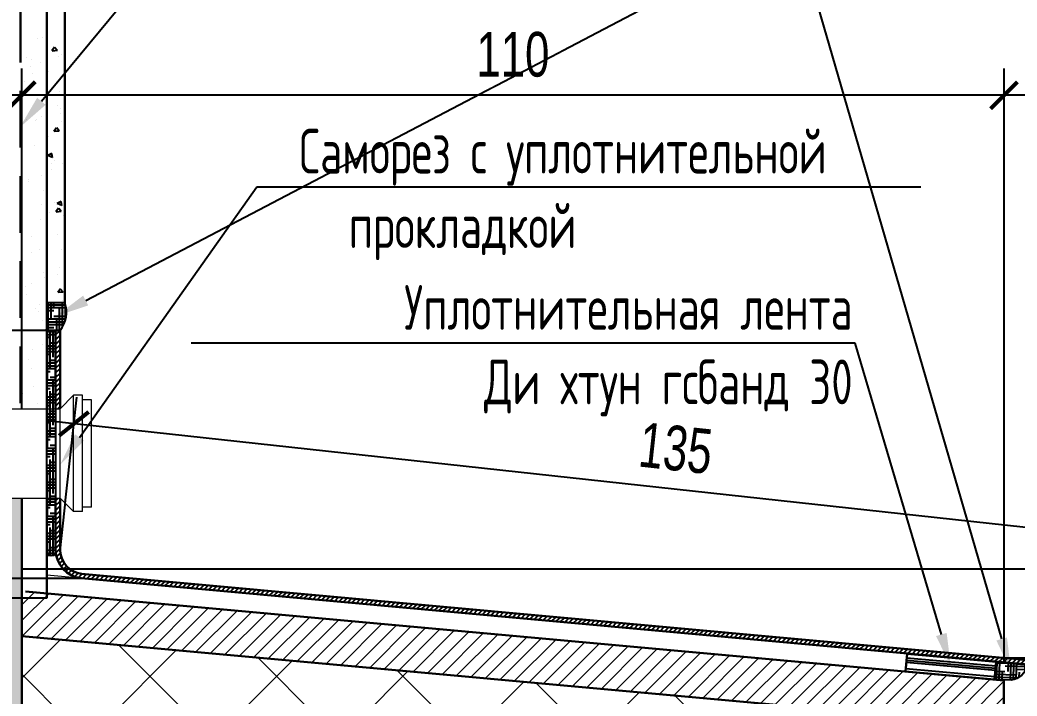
# Model space of a CAD drawing. Header units: millimetres. Extents: x -354900 to 8840672, y 0 to 292181.
# Drawn here: x -21.6 to 90, y 140782.7 to 140858.4 of the extents above; entities that cross this region are included whole.
import ezdxf
from ezdxf import colors
from ezdxf.entities.mleader import LeaderData, LeaderLine
from ezdxf.math import Vec2, Vec3

# ---------------------------------------------------------------- set-up
doc = ezdxf.new("R2010")
doc.units = ezdxf.units.MM
doc.header["$MEASUREMENT"] = 0
doc.set_wipeout_variables(frame=1)
doc.linetypes.add('DASHED2', pattern=[9.524999999999999, 6.349999999999999, -3.175])
doc.layers.get('0').update_dxf_attribs({"color": 250, "lineweight": 9})
for name, color, linetype, lineweight in [('SG_Аннотации', 7, 'Continuous', 5), ('SG_Армирующие_сетки', 7, 'Continuous', 30), ('SG_Клей', 7, 'Continuous', 30), ('SG_Размеры', 7, 'Continuous', 5), ('SG_Утеплитель', 7, 'Continuous', 30), ('SG_Штукатурка', 7, 'Continuous', 30), ('SG_Штукатурка декоративная', 7, 'Continuous', 30), ('АР_Размеры', 175, 'Continuous', 9), ('Крепеж', 251, 'Continuous', 15)]:
    doc.layers.add(name, color=color, linetype=linetype, lineweight=lineweight)
doc.layers.add('герметик', color=10, linetype='Continuous')
doc.layers.add('ПСУЛ', color=251, linetype='Continuous')
doc.layers.add('профили', color=7, linetype='Continuous', true_color=0xa31039)
doc.styles.add('SG_Arial_2.5_Размеры-выноски', font='arial.ttf', dxfattribs={"width": 0.7})
doc.styles.get("Standard").update_dxf_attribs({"font": 'isocpeur.ttf'})
doc.linetypes.add('ZIGZAG', pattern='A,0.00254,-5.08,[131,ltypeshp.shx,S=5.08,R=0,X=-5.08,Y=0],-10.16,[131,ltypeshp.shx,S=5.08,R=180,X=5.08,Y=0],-5.08', length=20.32254)
doc.dimstyles.new('SG_Arial_2.5', dxfattribs={"dimtxt": 5, "dimasz": 3, "dimexe": 3, "dimexo": 0, "dimgap": 2, "dimtad": 1, "dimdec": 0, "dimzin": 0, "dimdsep": 46, "dimtxsty": 'SG_Arial_2.5_Размеры-выноски', "dimblk": 'ARCHTICK', "dimcen": -3, "dimdle": 3, "dimadec": 0, "dimazin": 0, "dimtfac": 1, "dimtdec": 0, "dimtofl": 0, "dimtmove": 1, "dimatfit": 3, "dimldrblk": 'OBLIQUE', "dimfxl": 1, "dimtfill": 1, "dimtolj": 1, "dimtzin": 0, "dimarcsym": 0})

# ---------------------------------------------------------------- blocks, each defined once
blk = doc.blocks.new('_ArchTick')
at = {"color": 0, "linetype": 'ByBlock', "const_width": 0.15}
blk.add_lwpolyline([(-0.5, -0.5), (0.5, 0.5)], dxfattribs=at)
blk = doc.blocks.new('*D695')
at = {"layer": 'SG_Размеры', "color": 0, "lineweight": -2, "transparency": 16777216}
for p, q in [((137.8181852422425, 140793.9798529709), (137.8181852422425, 140900.4196990394)), ((-16.54778077533669, 140897.4196990394), (140.8181852422425, 140897.4196990394)), ((-16.54778077533669, 140796.9798529709), (140.8181852422425, 140796.9798529709))]:
    blk.add_line(p, q, dxfattribs=at)
at = {"layer": 'SG_Размеры', "color": 0, "lineweight": -2, "transparency": 16777216, "xscale": 3, "yscale": 3, "zscale": 3}
for p, rotation in [((137.8181852422425, 140897.4196990394), 90), ((137.8181852422425, 140796.9798529709), 270)]:
    blk.add_blockref('_ArchTick', p, dxfattribs=dict(at, rotation=rotation))
at = {"layer": 'SG_Размеры', "color": 0, "transparency": 16777216, "insert": (133.2653203036739, 140847.1997760051), "char_height": 5, "attachment_point": 5, "rotation": 90, "style": 'SG_Arial_2.5_Размеры-выноски', "bg_fill": 3, "box_fill_scale": 1.25, "bg_fill_color": 256, "bg_fill_true_color": 13158600, "bg_fill_transparency": 0}
blk.add_mtext('\\A1;100 мм', dxfattribs=at)
blk = doc.blocks.new('_Oblique')
at = {"color": 0, "linetype": 'ByBlock', "lineweight": -2}
blk.add_line((-0.5, -0.5), (0.5, 0.5), dxfattribs=at)
blk = doc.blocks.new('*D700')
at = {"layer": 'SG_Размеры', "color": 0, "lineweight": -2, "transparency": 16777216}
for p, q in [((137.8181852422425, 140594.0105073709), (137.8181852422424, 140799.9798529709)), ((73.55004538228431, 140796.9798529709), (140.8181852422424, 140796.9798529709)), ((43.55004538316008, 140597.0105073709), (140.8181852422425, 140597.0105073709))]:
    blk.add_line(p, q, dxfattribs=at)
at = {"layer": 'SG_Размеры', "color": 0, "lineweight": -2, "transparency": 16777216, "xscale": 3, "yscale": 3, "zscale": 3}
for p, rotation in [((137.8181852422424, 140796.9798529709), 90), ((137.8181852422425, 140597.0105073709), 270)]:
    blk.add_blockref('_ArchTick', p, dxfattribs=dict(at, rotation=rotation))
at = {"layer": 'SG_Размеры', "color": 0, "transparency": 16777216, "insert": (133.2653203036736, 140692.3486348429), "char_height": 5, "attachment_point": 5, "rotation": 90, "style": 'SG_Arial_2.5_Размеры-выноски', "bg_fill": 3, "box_fill_scale": 1.25, "bg_fill_color": 256, "bg_fill_true_color": 13158600, "bg_fill_transparency": 0}
blk.add_mtext('\\A1;200', dxfattribs=at)
blk = doc.blocks.new('*D698')
at = {"layer": 'SG_Размеры', "color": 0, "lineweight": -2, "transparency": 16777216}
for p, q in [((125.4701066127749, 140790.0105073709), (125.4701066127749, 140704.0105073709)), ((88.5500453831601, 140787.0105073709), (128.4701066127749, 140787.0105073709)), ((88.5500453831601, 140707.0105073709), (128.4701066127749, 140707.0105073709))]:
    blk.add_line(p, q, dxfattribs=at)
at = {"layer": 'SG_Размеры', "color": 0, "lineweight": -2, "transparency": 16777216, "xscale": 3, "yscale": 3, "zscale": 3}
for p, rotation in [((125.4701066127749, 140787.0105073709), 90), ((125.4701066127749, 140707.0105073709), 270)]:
    blk.add_blockref('_ArchTick', p, dxfattribs=dict(at, rotation=rotation))
at = {"layer": 'SG_Размеры', "color": 0, "transparency": 16777216, "insert": (120.9172416741664, 140742.3002484655), "char_height": 5, "attachment_point": 5, "rotation": 90, "style": 'SG_Arial_2.5_Размеры-выноски', "bg_fill": 3, "box_fill_scale": 1.25, "bg_fill_color": 256, "bg_fill_true_color": 13158600, "bg_fill_transparency": 0}
blk.add_mtext('\\A1;80', dxfattribs=at)
blk = doc.blocks.new('*D701')
at = {"layer": 'SG_Размеры', "color": 0, "lineweight": -2, "transparency": 16777216}
for p, q in [((125.4701066127749, 140784.0105073709), (125.4701066127749, 140799.9798529708)), ((-21.3556395929158, 140796.9798529708), (128.4701066127749, 140796.9798529708)), ((88.5500453831601, 140787.0105073709), (128.4701066127749, 140787.0105073709))]:
    blk.add_line(p, q, dxfattribs=at)
at = {"layer": 'SG_Размеры', "color": 0, "lineweight": -2, "transparency": 16777216, "xscale": 3, "yscale": 3, "zscale": 3}
for p, rotation in [((125.4701066127749, 140796.9798529708), 90), ((125.4701066127749, 140787.0105073709), 270)]:
    blk.add_blockref('_ArchTick', p, dxfattribs=dict(at, rotation=rotation))
at = {"layer": 'SG_Размеры', "color": 0, "transparency": 16777216, "insert": (120.9172416742063, 140791.9951801708), "char_height": 5, "attachment_point": 5, "rotation": 90, "style": 'SG_Arial_2.5_Размеры-выноски', "bg_fill": 3, "box_fill_scale": 1.25, "bg_fill_color": 256, "bg_fill_true_color": 13158600, "bg_fill_transparency": 0}
blk.add_mtext('\\A1;10', dxfattribs=at)
blk = doc.blocks.new('*D702')
at = {"layer": 'SG_Размеры', "color": 0, "lineweight": -2, "transparency": 16777216}
for p, q in [((-21.35563767175711, 140777.0455579881), (-21.3556376717571, 140852.9359879907)), ((88.55004730414412, 140775.014174537), (88.55004730414412, 140852.9359879907)), ((91.55004730414412, 140849.9359879907), (-24.3556376717571, 140849.9359879907))]:
    blk.add_line(p, q, dxfattribs=at)
at = {"layer": 'SG_Размеры', "color": 0, "lineweight": -2, "transparency": 16777216, "xscale": 3, "yscale": 3, "zscale": 3, "rotation": 180}
blk.add_blockref('_ArchTick', (-21.3556376717571, 140849.9359879907), dxfattribs=at)
at = {"layer": 'SG_Размеры', "color": 0, "lineweight": -2, "transparency": 16777216, "xscale": 3, "yscale": 3, "zscale": 3}
blk.add_blockref('_ArchTick', (88.55004730414412, 140849.9359879907), dxfattribs=at)
at = {"layer": 'SG_Размеры', "color": 0, "transparency": 16777216, "insert": (33.5972048161935, 140854.4888529293), "char_height": 5, "attachment_point": 5, "style": 'SG_Arial_2.5_Размеры-выноски', "bg_fill": 3, "box_fill_scale": 1.25, "bg_fill_color": 256, "bg_fill_true_color": 13158600, "bg_fill_transparency": 0}
blk.add_mtext('\\A1;110', dxfattribs=at)
blk = doc.blocks.new('*D705')
at = {"layer": 'SG_Размеры', "color": 0, "lineweight": -2, "transparency": 16777216}
for p, q in [((102.9394646039927, 140791.3540497927), (109.3040147925312, 140805.5943670559)), ((109.3040147925312, 140805.5943670559), (122.2313681349588, 140805.5943670559)), ((93.58757223154134, 140796.9798529708), (106.0667267535555, 140796.9798529708)), ((88.55004730414294, 140787.0105071966), (105.5456698734142, 140785.4687185322))]:
    blk.add_line(p, q, dxfattribs=at)
blk.add_arc((-21.34519447293496, 140796.9798529708), 124.4119212264919, 354.8164978607118, 1.653888434361029e-12, dxfattribs=at)
at = {"layer": 'SG_Размеры', "color": 0, "lineweight": -2, "transparency": 16777216, "xscale": 3, "yscale": 3, "zscale": 3}
for p, rotation in [((103.0667267535573, 140796.9798529708), 90.00000000000165), ((102.5579385106466, 140785.7397559908), 264.8164978607118)]:
    blk.add_blockref('_ArchTick', p, dxfattribs=dict(at, rotation=rotation))
at = {"layer": 'SG_Размеры', "color": 0, "transparency": 16777216, "insert": (116.7676914637577, 140810.1472319945), "char_height": 5, "attachment_point": 5, "style": 'SG_Arial_2.5_Размеры-выноски', "bg_fill": 3, "box_fill_scale": 1.25, "bg_fill_color": 256, "bg_fill_true_color": 13158600, "bg_fill_transparency": 0}
blk.add_mtext('\\A1;≥ 15°', dxfattribs=at)
blk = doc.blocks.new('*U762')
blk.add_wipeout([(-10.00000000000018, 1.9999999999990887), (-2.001065979584382e-12, 2.000000000003638), (0, -1.7763568394002505e-15), (-9.999999999999996, -1.7763568394002505e-15)])
at = {"layer": 'ПСУЛ'}
h = blk.add_hatch(dxfattribs=at)
h.set_pattern_fill('PLASTI', color=256, scale=0.3, angle=360)
h.set_pattern_definition([(0, (-1.818989403547014e-13, -2.000000000000909), (4.665904304751415e-16, 1.905), []), (0, (-1.81840616550892e-13, -1.761875000000909), (4.665904304751415e-16, 1.905), []), (0, (-1.817822927470826e-13, -1.523750000000909), (4.665904304751415e-16, 1.905), []), (0, (-1.816073213356544e-13, -0.809375000000909), (4.665904304751415e-16, 1.905), [])])
h.paths.add_polyline_path([(-10, -4.440892098500626e-16), (0, -4.440892098500626e-16), (-2.000888343900558e-12, 1.999999999998181), (-10.00000000000018, 1.999999999999091)])
at = {"layer": 'ПСУЛ', "lineweight": 30}
blk.add_lwpolyline([(-10, -4.440892098500626e-16), (0, -4.440892098500626e-16), (-2.000888343900558e-12, 1.999999999998181), (-10.00000000000018, 1.999999999999091)], close=True, dxfattribs=at)
blk = doc.blocks.new('*U779')
blk.add_wipeout([(-0.10467191248458318, 1.997259069513646), (1.7332169713026797, 1.9972590695136487), (3.4997020595019412, 0.2057085644983183), (-3.1907809727727e-13, 8.43769498715119e-15)])
at = {"layer": 'герметик'}
h = blk.add_hatch(dxfattribs=at)
h.set_pattern_fill('HOUND', color=256, scale=0.2)
h.set_pattern_definition([(0, (-12.29593513545478, -11.86636074442776), (1.27, 0.3175), [5.08, -2.54]), (90, (-12.29593513545478, -11.86636074442776), (-0.3175000000000001, -1.27), [5.08, -2.54])])
h.paths.add_polyline_path([(-3.197442310920451e-13, 7.105427357601002e-15), (3.499702059501942, 0.2057085644983161, 0.3249924560648055), (1.733216971302683, 1.997259069513648), (-0.1046719124845836, 1.997259069513648)])
blk.add_lwpolyline([(-3.200772979994326e-13, 7.105427357601002e-15), (3.499702059501943, 0.2057085644983165, 0.3249924560648058), (1.733216971302681, 1.997259069513648), (-0.1046719124845841, 1.997259069513646)], format="xyb", close=True, dxfattribs=at)
blk = doc.blocks.new('*U752')
blk.add_wipeout([(-3.5, 6), (-2.499999999999986, 6), (-2.499999999999986, 6.5), (-1.5, 6.5), (1.4210854715202004e-14, 5), (110.50000000000003, 5), (110.50000000000003, 4.7000000000000455), (112.00000000000003, 4.7000000000000455), (112.00000000000003, 5), (112.87500000000094, 5), (112.87500000000094, 4), (120.60705080756911, 4), (114.0807713659406, 7.7679491924311606), (114.0807713659406, 9.5), (121.87500000000094, 5), (146.8750000000009, 4.999999999999943), (146.8750000000009, 4), (151.3750000000009, 4), (148.21272233983203, 5.5), (148.21272233983203, 6.5), (151.37500000000142, 4.999999999999943), (176.87500000000006, 4.999999999999886), (176.87500000000006, 3.999999999999716), (181.37500000000045, 3.999999999999716), (178.21272233983206, 5.499999999999659), (178.21272233983206, 6.499999999999943), (181.37500000000006, 4.999999999999886), (195.00000000000006, 4.999999999999886), (196.50000000000034, 3.4999999999995453), (206.5, -1.1368683772161603e-13), (196.50000000000034, -3.4999999999997726), (195, -5.000000000000114), (188.8749999999991, -5.000000000000114), (188.1249999999991, -5.000000000000114), (184.3749999999991, -5.000000000000114), (181.3750000000005, -4.999999999999886), (178.212722339832, -6.500000000000114), (178.212722339832, -5.499999999999886), (181.22648514851463, -4.000000000000114), (177.0235148514852, -4.000000000000114), (176.87500000000009, -5.000000000000114), (151.3750000000019, -4.999999999999773), (148.212722339832, -6.500000000000057), (148.212722339832, -5.500000000000057), (151.23625900481878, -4.065810632442208), (151.23625900481878, -3.9999999999997726), (147.0235148514852, -3.9999999999997726), (146.87500000000003, -5), (121.87500000000094, -5), (114.0807713659406, -9.5), (114.0807713659406, -7.7679491924311606), (120.60705080756911, -4), (112.87500000000094, -4), (112.87500000000094, -5), (112.00000000000003, -5), (112.00000000000003, -4.699999999999818), (110.50000000000003, -4.699999999999818), (110.50000000000003, -5), (1.4210854715202004e-14, -5), (-1.5, -6.500000000000057), (-2.499999999999986, -6.500000000000057), (-2.499999999999986, -6), (-3.5, -6)])
at = {"layer": 'Крепеж'}
for p, q in [((-3.5, 6), (-2.5, 6)), ((-3.5, -6), (-3.5, 6)), ((-2.5, 6.5), (-1.5, 6.5)), ((-2.5, -6.5), (-2.5, 6.5)), ((-2.5, -6), (-2.5, 6)), ((-1.5, 6.5), (0, 5)), ((-1.5, -6.5), (-1.5, 6.5)), ((110.5, 5), (0, 5)), ((0, -5), (0, 5)), ((-1.5, -6.5), (0, -5)), ((110.5, -5), (0, -5)), ((-3.5, -6), (-2.5, -6)), ((-2.5, -6.5), (-1.5, -6.5))]:
    blk.add_line(p, q, dxfattribs=at)
blk = doc.blocks.new('*U780')
blk.add_wipeout([(-3.1907809727727e-13, 2.0023817297803386), (2.000000000000001, 2.002381729780455), (1.4778690499952072, -1.103167850071591), (-3.1907809727727e-13, -1.1031678500712514)])
at = {"layer": 'герметик'}
h = blk.add_hatch(dxfattribs=at)
h.set_pattern_fill('HOUND', color=256, scale=0.2)
h.set_pattern_definition([(0, (-13.94631320377994, -14.26815968853543), (1.27, 0.3175), [5.08, -2.54]), (90, (-13.94631320377994, -14.26815968853543), (-0.3175000000000001, -1.27), [5.08, -2.54])])
h.paths.add_polyline_path([(-3.197442310920451e-13, -1.103167850071252), (1.477869049995208, -1.103167850071593, 0.259649744757213), (2.000000000000002, 2.002381729780453), (-3.179678742526448e-13, 2.002381729780339)])
blk.add_lwpolyline([(-3.197442310920451e-13, -1.103167850071252), (1.477869049995207, -1.103167850071593, 0.259649744757213), (2.000000000000001, 2.002381729780453), (-3.197442310920451e-13, 2.002381729780339)], format="xyb", close=True, dxfattribs=at)
blk = doc.blocks.new('*D764')
at = {"layer": 'SG_Размеры', "color": 0, "lineweight": -2, "transparency": 16777216}
for p, q in [((-38.08750982452988, 140790.7128568358), (-38.0875098245299, 140896.7128568358)), ((-18.54796082433678, 140893.7128568358), (-41.0875098245299, 140893.7128568358)), ((-18.54796082433678, 140793.7128568358), (-41.08750982452988, 140793.7128568358))]:
    blk.add_line(p, q, dxfattribs=at)
at = {"layer": 'SG_Размеры', "color": 0, "lineweight": -2, "transparency": 16777216, "xscale": 3, "yscale": 3, "zscale": 3}
for p, rotation in [((-38.0875098245299, 140893.7128568358), 90), ((-38.08750982452988, 140793.7128568358), 270)]:
    blk.add_blockref('_ArchTick', p, dxfattribs=dict(at, rotation=rotation))
at = {"layer": 'SG_Размеры', "color": 0, "transparency": 16777216, "insert": (-42.64037476309844, 140843.7128568358), "char_height": 5, "attachment_point": 5, "rotation": 90, "style": 'SG_Arial_2.5_Размеры-выноски', "bg_fill": 3, "box_fill_scale": 1.25, "bg_fill_color": 256, "bg_fill_true_color": 13158600, "bg_fill_transparency": 0}
blk.add_mtext('\\A1;{\\fGOST Common|b0|i0|c204|p34;≥}100 мм', dxfattribs=at)
blk = doc.blocks.new('*D767')
at = {"layer": 'SG_Размеры', "color": 0, "lineweight": -2, "transparency": 16777216}
for p, q in [((-17.07323608842307, 140798.9994966991), (-15.20460167153578, 140816.1768289054)), ((121.1698602113884, 140798.323647282), (-18.51144706898231, 140813.5188647376)), ((116.6432616266884, 140784.4531604732), (118.5118960435757, 140801.6304926795))]:
    blk.add_line(p, q, dxfattribs=at)
at = {"layer": 'SG_Размеры', "color": 0, "lineweight": -2, "transparency": 16777216, "xscale": 3, "yscale": 3, "zscale": 3}
for p, rotation in [((-15.52904228635271, 140813.1944241227), 173.7914981658485), ((118.1874554287588, 140798.6480878968), 353.7914981658485)]:
    blk.add_blockref('_ArchTick', p, dxfattribs=dict(at, rotation=rotation))
at = {"layer": 'SG_Размеры', "color": 0, "transparency": 16777216, "insert": (51.82176909624286, 140810.4491133844), "char_height": 5, "attachment_point": 5, "rotation": 353.79149816584845, "style": 'SG_Arial_2.5_Размеры-выноски', "bg_fill": 3, "box_fill_scale": 1.25, "bg_fill_color": 256, "bg_fill_true_color": 13158600, "bg_fill_transparency": 0}
blk.add_mtext('\\A1;135', dxfattribs=at)
blk = doc.blocks.new('*D770')
at = {"layer": 'SG_Размеры', "color": 0, "lineweight": -2, "transparency": 16777216}
for p, q in [((-46.38248792107342, 140792.9093890671), (-46.38248792107343, 140826.6229193201)), ((-17.07323608842529, 140823.6229193201), (-49.38248792107343, 140823.6229193201)), ((-14.72217558206093, 140795.9093890671), (-49.38248792107343, 140795.9093890671))]:
    blk.add_line(p, q, dxfattribs=at)
at = {"layer": 'SG_Размеры', "color": 0, "lineweight": -2, "transparency": 16777216, "xscale": 3, "yscale": 3, "zscale": 3}
for p, rotation in [((-46.38248792107343, 140823.6229193201), 90), ((-46.38248792107342, 140795.9093890671), 270)]:
    blk.add_blockref('_ArchTick', p, dxfattribs=dict(at, rotation=rotation))
at = {"layer": 'SG_Размеры', "color": 0, "transparency": 16777216, "insert": (-50.93535285964199, 140809.7661541936), "char_height": 5, "attachment_point": 5, "rotation": 90, "style": 'SG_Arial_2.5_Размеры-выноски', "bg_fill": 3, "box_fill_scale": 1.25, "bg_fill_color": 256, "bg_fill_true_color": 13158600, "bg_fill_transparency": 0}
blk.add_mtext('\\A1;28', dxfattribs=at)

msp = doc.modelspace()

# ---------------------------------------------------------------- hatches: boundary and pattern name
at = {"layer": 'SG_Клей', "lineweight": -3}
h = msp.add_hatch(dxfattribs=at)
h.set_pattern_fill('DOTS', color=256, scale=10)
h.set_pattern_definition([(0, (0, 0), (0.3125, 0.625), [0, -0.625])])
h.paths.add_polyline_path([(-21.3380602961679, 140804.8824751727), (-21.44996716088281, 140596.9865629208), (-24.3054009243333, 140597.034451821), (-24.45519240669819, 140804.8824751727)])

# ---------------------------------------------------------------- linework, layer by layer
at = {"layer": 'SG_Армирующие_сетки', "linetype": 'DASHED2'}
msp.add_lwpolyline([(-21.54826090083588, 140945.6816828195), (-21.49467823299528, 140811.4984050487)], dxfattribs=at)
at = {"layer": 'SG_Клей'}
for p, q in [((-24.45519240669819, 140811.9410786335), (-21.33757342561385, 140811.5271399128)), ((-21.33757342561385, 140811.5271399128), (-21.44996716088281, 140596.9865629208))]:
    msp.add_line(p, q, dxfattribs=at)
at = {"layer": 'SG_Штукатурка'}
msp.add_line((-18.54796082433677, 140793.7128568357), (-18.54796082433677, 140945.6816828195), dxfattribs=at)
at = {"layer": 'SG_Штукатурка', "linetype": 'Continuous', "lineweight": -3}
for p, q in [((-19.55505102574401, 140856.2372640437), (-19.55505102574401, 140856.2372640437)), ((-20.80967224981405, 140854.1527709629), (-20.80967224981405, 140854.1527709629)), ((-20.30269485305718, 140853.8888552347), (-20.30269485305718, 140853.8888552347)), ((-19.31757938645253, 140853.6553146485), (-19.31757938645253, 140853.6553146485)), ((-18.66811204307737, 140854.5705103834), (-18.66811204307737, 140854.5705103834)), ((-21.30477508657938, 140852.7664863529), (-21.30477508657938, 140852.7664863529)), ((-20.42648431507181, 140853.1959911877), (-20.42648431507181, 140853.1959911877)), ((-21.03411734568367, 140851.4870722408), (-21.03411734568367, 140851.4870722408)), ((-20.21456757422965, 140852.4227452446), (-20.21456757422965, 140852.4227452446)), ((-21.29126049469781, 140847.5010510267), (-21.29126049469781, 140847.5010510267)), ((-20.78428309794094, 140847.2371352986), (-20.78428309794094, 140847.2371352986)), ((-19.82390281136967, 140847.0933005129), (-19.82390281136967, 140847.0933005129)), ((-19.7548681605628, 140847.2692890976), (-19.7548681605628, 140847.2692890976)), ((-21.55590669987978, 140846.3758810122), (-21.55590669987978, 140846.3758810122)), ((-19.89828940265606, 140844.2780959841), (-19.89828940265606, 140844.2780959841)), ((-21.26587134281807, 140840.5854153624), (-21.26587134281807, 140840.5854153624)), ((-20.59110606955151, 140840.2945494975), (-20.59110606955151, 140840.2945494975)), ((-20.55780595116036, 140840.463577185), (-20.55780595116036, 140840.463577185)), ((-19.16851631105898, 140841.0124823838), (-19.16851631105898, 140841.0124823838)), ((-18.87293803012561, 140839.3397331256), (-18.87293803012561, 140839.3397331256)), ((-19.31185688446516, 140836.0767663543), (-19.31185688446516, 140836.0767663543)), ((-18.56593480733619, 140834.909791709), (-18.56593480733619, 140834.909791709)), ((-21.40684362446558, 140833.7330487475), (-21.40684362446558, 140833.7330487475)), ((-20.2979386958463, 140834.1923722083), (-20.2979386958463, 140834.1923722083)), ((-19.354526275037, 140832.6880131894), (-19.354526275037, 140832.6880131894)), ((-20.24152777959661, 140832.3189279245), (-20.24152777959661, 140832.3189279245)), ((-20.90104432808191, 140828.5044091254), (-20.90104432808191, 140828.5044091254)), ((-20.2942304150709, 140828.9115791043), (-20.2942304150709, 140828.9115791043)), ((-20.80426212075626, 140827.6303580726), (-20.80426212075626, 140827.6303580726)), ((-19.83611451992704, 140826.0362932532), (-19.83611451992704, 140826.0362932532)), ((-19.01498122995487, 140824.6937959611), (-19.01498122995487, 140824.6937959611)), ((-18.72602134445779, 140823.7961634448), (-18.72602134445779, 140823.7961634448)), ((-21.38098653256117, 140821.6103578185), (-21.38098653256117, 140821.6103578185)), ((-20.14887562043217, 140821.5495399436), (-20.14887562043217, 140821.5495399436)), ((-19.03997069181289, 140822.0088634044), (-19.03997069181289, 140822.0088634044)), ((-20.58476615652732, 140820.3597598649), (-20.58476615652732, 140820.3597598649)), ((-20.31770276482371, 140819.384573317), (-20.31770276482371, 140819.384573317)), ((-20.10173734746877, 140817.3925746753), (-20.10173734746877, 140817.3925746753)), ((-21.24428270499908, 140816.5452410658), (-21.24428270499908, 140816.5452410658)), ((-21.27829800523969, 140814.7294297681), (-21.27829800523969, 140814.7294297681)), ((-19.54629411672958, 140815.4468492688), (-19.54629411672958, 140815.4468492688)), ((-20.79929100969456, 140812.7328533808), (-20.79929100969456, 140812.7328533808)), ((-18.82248816235181, 140813.1747915322), (-18.82248816235181, 140813.1747915322))]:
    msp.add_line(p, q, dxfattribs=at)
at = {"layer": 'SG_Штукатурка декоративная', "linetype": 'ZIGZAG', "ltscale": 0.05}
msp.add_line((-16.54796082434121, 140826.7284688999), (-16.54796082434228, 140945.6520357781), dxfattribs=at)
at = {"layer": 'SG_Штукатурка декоративная', "linetype": 'Continuous', "lineweight": -3}
for p, q in [((-18.53142048180666, 140849.9491065406), (-18.53142048180666, 140849.9491065406)), ((-18.53491785312015, 140829.3858022451), (-18.53491785312015, 140829.3858022451))]:
    msp.add_line(p, q, dxfattribs=at)

# ---------------------------------------------------------------- leaders
at = {"layer": 'SG_Аннотации'}
ml = msp.add_multileader_mtext('Standard', dxfattribs=at)
ml.set_content('{\\W0.7;  \\W0.7;Армированный слой с сеткой из стекловолокна}', color=256)
ml.set_leader_properties()
ml.build(insert=Vec2(0, 0))
ml.multileader.update_dxf_attribs({"has_dogleg": 0, "text_left_attachment_type": 6, "text_right_attachment_type": 6, "dogleg_length": 0, "arrow_head_size": 3.75})
ctx = ml.context
ctx.base_point, ctx.char_height, ctx.arrow_head_size, ctx.landing_gap_size, ctx.plane_origin = Vec3(8.21709800013923, 140882.3440224721), 5, 3.75, 0.277764759962266, Vec3(-14.69905544584693, 140691.1280827434)
ctx.left_attachment, ctx.right_attachment = 6, 6
notes = []
notes.append((ctx, [(0, (1, 1, 0), (8.21709800013923, 140882.3440224721), (1, 0), 0, [(0, [(-21.55590669987978, 140846.3758810122)], 0, [])])]))
ctx.mtext.insert, ctx.mtext.flow_direction = Vec3(8.494862760101498, 140888.8440224721), 5
for ctx, leaders in notes:
    for number, flags, end, landing, length, lines in leaders:
        leader = LeaderData()
        leader.index, (leader.has_last_leader_line, leader.has_dogleg_vector, leader.attachment_direction) = number, flags
        leader.last_leader_point, leader.dogleg_vector, leader.dogleg_length = Vec3(end), Vec3(landing), length
        for number, points, colour, breaks in lines:
            line = LeaderLine()
            line.index, line.vertices, line.color, line.breaks = number, Vec3.list(points), colors.encode_raw_color(colour), breaks
            leader.lines.append(line)
        ctx.leaders.append(leader)

# ---------------------------------------------------------------- next in the draw order: dimensions: what is measured, and where the dimension line sits
at = {"layer": 'SG_Размеры'}
dim = msp.add_linear_dim(base=(137.8181852422425, 140897.4196990394), p1=(-16.54778077533668, 140796.9798529708), p2=(-16.54778077533668, 140897.4196990394), angle=90, text='100 мм', dimstyle='SG_Arial_2.5', dxfattribs=at)
dim.commit()
dim.dimension.update_dxf_attribs({"geometry": '*D695', "text_midpoint": (133.2653203036739, 140847.1997760051)})

# ---------------------------------------------------------------- next in the draw order: dimensions: what is measured, and where the dimension line sits
dim = msp.add_linear_dim(base=(137.8181852422424, 140796.9798529709), p1=(43.55004538316007, 140597.0105073709), p2=(73.55004538228428, 140796.9798529708), angle=90, dimstyle='SG_Arial_2.5', dxfattribs=at)
dim.commit()
dim.dimension.update_dxf_attribs({"geometry": '*D700', "text_midpoint": (137.818185242282, 140692.3486348429), "dimtype": 160})

# ---------------------------------------------------------------- next in the draw order: linework, layer by layer
at = {"layer": 'SG_Клей'}
msp.add_line((-21.34914471455016, 140789.4395119947), (83.54023558768492, 140779.9251863052), dxfattribs=at)
at = {"layer": 'SG_Штукатурка декоративная', "ltscale": 0.05}
msp.add_line((-20.94249181668737, 140794.4231530466), (88.53962119496845, 140784.4922288923), dxfattribs=at)
msp.add_lwpolyline([(88.53961183203, 140784.5618224799), (88.55004538316007, 140707.0105073709), (43.55004538316007, 140707.0105073709), (43.55004538316007, 140597.0105073709), (-21.44997943823682, 140596.9631275343)], dxfattribs=at)

# ---------------------------------------------------------------- next in the draw order: dimensions: what is measured, and where the dimension line sits
at = {"layer": 'SG_Размеры'}
dim = msp.add_linear_dim(base=(125.4701066127749, 140707.0105073709), p1=(88.55004538316007, 140787.0105073709), p2=(88.55004538316007, 140707.0105073709), angle=90, dimstyle='SG_Arial_2.5', dxfattribs=at)
dim.commit()
dim.dimension.update_dxf_attribs({"geometry": '*D698', "text_midpoint": (125.4701066127748, 140742.3002484655), "dimtype": 160})

# ---------------------------------------------------------------- next in the draw order: dimensions: what is measured, and where the dimension line sits
dim = msp.add_linear_dim(base=(125.4701066127749, 140796.9798529708), p1=(88.55004538316007, 140787.0105073709), p2=(-21.35563959291579, 140796.9798529707), angle=90, dimstyle='SG_Arial_2.5', dxfattribs=at)
dim.commit()
dim.dimension.update_dxf_attribs({"geometry": '*D701', "text_midpoint": (120.9172416742063, 140791.9951801708)})

# ---------------------------------------------------------------- next in the draw order: dimensions: what is measured, and where the dimension line sits
dim = msp.add_linear_dim(base=(-21.3556376717571, 140849.9359879907), p1=(88.55004730414412, 140775.014174537), p2=(-21.35563767175711, 140777.0455579881), dimstyle='SG_Arial_2.5', dxfattribs=at)
dim.commit()
dim.dimension.update_dxf_attribs({"geometry": '*D702', "text_midpoint": (33.5972048161935, 140854.4888529293)})

# ---------------------------------------------------------------- next in the draw order: hatches: boundary and pattern name
at = {"layer": 'SG_Утеплитель', "lineweight": 15, "ltscale": 100}
h = msp.add_hatch(dxfattribs=at)
h.set_pattern_fill('ANSI37', color=256, scale=80)
h.set_pattern_definition([(45, (-7, 0), (-7.071067811865476, 7.071067811865476), []), (135, (-7, 0), (-7.071067811865476, -7.071067811865475), [])])
edge = h.paths.add_edge_path()
edge.add_line((-21.45362403869164, 140601.963126206), (-21.34914471455018, 140789.4395119947))
edge.add_line((-21.34914471455018, 140789.4395119947), (83.49486552023906, 140779.9293017418))
edge.add_line((83.49486552023906, 140779.9293017418), (83.54937265098482, 140712.0105073709))
edge.add_line((83.54937265098482, 140712.0105073709), (38.55004538316007, 140712.0105073709))
edge.add_line((38.55004538316007, 140712.0105073709), (38.55004538316007, 140602.0068640978))
edge.add_line((38.55004538316007, 140602.0068640978), (-21.34329048664622, 140601.9632066303))

# ---------------------------------------------------------------- next in the draw order: linework, layer by layer
at = {"layer": 'SG_Штукатурка', "linetype": 'Continuous', "lineweight": -3}
for p, q in [((-19.06112978677341, 140856.4224910137), (-19.06112978677341, 140856.4224910137)), ((-18.61482877173288, 140854.1644814044), (-18.61482877173288, 140854.1644814044)), ((-18.84161406653007, 140849.6591905546), (-18.84161406653007, 140849.6591905546)), ((-19.12115219662218, 140847.6024672688), (-19.12115219662218, 140847.6024672688)), ((-18.61811851063944, 140845.2299682705), (-18.61811851063944, 140845.2299682705)), ((-19.18485244345293, 140837.700022495), (-19.18485244345293, 140837.700022495)), ((-18.88331927025173, 140830.1594237793), (-18.88331927025173, 140830.1594237793)), ((-18.86857427188965, 140829.5553732344), (-18.86857427188965, 140829.5553732344)), ((-19.52809082037448, 140825.7408544353), (-19.52809082037448, 140825.7408544353)), ((-19.40799897365886, 140826.5457765914), (-19.40799897365886, 140826.5457765914))]:
    msp.add_line(p, q, dxfattribs=at)
at = {"layer": 'SG_Штукатурка декоративная', "linetype": 'Continuous', "lineweight": -3}
for p, q in [((-17.70551548925997, 140855.3067203019), (-17.98098581633376, 140854.9066352601)), ((-17.37874485418989, 140854.9342079583), (-17.94812707119386, 140854.8843934691)), ((-17.37898874160491, 140854.9340029778), (-17.67290063249699, 140855.2842735297)), ((-17.27974076979217, 140854.2733926828), (-17.27974076979217, 140854.2733926828)), ((-16.90610527664789, 140854.486473188), (-16.90610527664789, 140854.486473188)), ((-18.37222248347831, 140852.6024323219), (-18.37222248347831, 140852.6024323219)), ((-17.10755084709879, 140850.3295950636), (-17.10755084709879, 140850.3295950636)), ((-17.34328273904798, 140848.8436023357), (-17.34328273904798, 140848.8436023357)), ((-17.0287703425996, 140848.4793033793), (-17.0287703425996, 140848.4793033793)), ((-16.9995166291927, 140847.8552046655), (-16.9995166291927, 140847.8552046655)), ((-16.93092403223552, 140846.9835724103), (-16.93092403223552, 140846.9835724103)), ((-17.48422193997133, 140846.3024457089), (-17.75969226704512, 140845.902360667)), ((-17.15742319381722, 140845.9299142849), (-17.7268054108212, 140845.8800997957)), ((-17.15766725667445, 140845.9297091569), (-17.45157914756652, 140846.2799797088)), ((-18.32095967033882, 140845.2930048163), (-18.32095967033882, 140845.2930048163)), ((-17.99984089986823, 140843.4338503378), (-18.43473775271953, 140843.2174787381)), ((-17.91240672821335, 140842.9840777029), (-18.4345501796921, 140843.2165509454)), ((-17.91221852603272, 140842.9841485219), (-17.99946512473068, 140843.4329933616)), ((-17.6807067588982, 140842.6457422675), (-17.6807067588982, 140842.6457422675)), ((-18.01264933018358, 140841.6300551943), (-18.01264933018358, 140841.6300551943)), ((-17.97882040234468, 140842.2811842702), (-17.97882040234468, 140842.2811842702)), ((-16.75519309023588, 140842.2592756113), (-16.75519309023588, 140842.2592756113)), ((-17.71945388289667, 140837.9787036374), (-17.71945388289667, 140837.9787036374)), ((-16.95288190781362, 140838.0477127011), (-17.38777876066493, 140837.8313411014)), ((-16.8652593416573, 140837.5980104454), (-16.95250594035525, 140838.0468552851)), ((-16.58300316754249, 140838.3154779921), (-16.58300316754249, 140838.3154779921)), ((-17.26292839073234, 140837.2981711157), (-17.53839871780612, 140836.8980860739)), ((-16.93610153344649, 140836.9256206115), (-17.50548375045046, 140836.8758061223)), ((-16.86544754384462, 140837.5979396264), (-17.38759099532336, 140837.8304128688)), ((-16.93634577177113, 140836.925415336), (-17.23025766266321, 140837.2756858879)), ((-18.25330973725487, 140836.8017367104), (-18.25330973725487, 140836.8017367104)), ((-16.69226123708983, 140836.477890903), (-16.69226123708983, 140836.477890903)), ((-17.41114354275298, 140834.3157540154), (-17.41114354275298, 140834.3157540154)), ((-16.90985759638387, 140832.6786077677), (-16.90985759638387, 140832.6786077677)), ((-17.11794809546607, 140830.6644024586), (-17.11794809546607, 140830.6644024586)), ((-17.32779890038043, 140829.9154728376), (-17.32779890038043, 140829.9154728376)), ((-17.04163484145391, 140828.2938965227), (-17.31710516852769, 140827.8938114808)), ((-16.71502428684586, 140827.9211215151), (-17.00893617773794, 140828.271392067)), ((-16.71477987307303, 140827.9213269381), (-17.28416209007701, 140827.8715124489))]:
    msp.add_line(p, q, dxfattribs=at)

# ---------------------------------------------------------------- next in the draw order: dimensions: what is measured, and where the dimension line sits
at = {"layer": 'SG_Размеры'}
dim = msp.add_angular_dim_2l(base=(102.8405129364492, 140789.4807717939), line1=((-21.35563959343662, 140796.9798529708), (93.58757223153953, 140796.9798529708)), line2=((88.55004730414412, 140787.0105071966), (-21.34519447306493, 140796.9798529708)), text='≥ 15°', dimstyle='SG_Arial_2.5', dxfattribs=at)
dim.commit()
dim.dimension.update_dxf_attribs({"geometry": '*D705', "text_midpoint": (116.7676914637432, 140810.1472319945), "dimtype": 162})

# ---------------------------------------------------------------- next in the draw order: hatches: boundary and pattern name
at = {"layer": 'профили'}
h = msp.add_hatch(dxfattribs=at)
h.set_pattern_fill('ANSI31', color=256, scale=3, angle=180)
h.set_pattern_definition([(225, (3.025836406810441, -2.39730377952219), (0.2651650429449553, -0.2651650429449554), [])])
edge = h.paths.add_edge_path()
edge.add_line((-17.07286836724811, 140823.62291932), (-17.07323608842458, 140798.7830492686))
edge.add_arc((-14.31001193093207, 140799.182575055), 2.791957843261488, 188.2271997328631, 262.4640187276519)
edge.add_line((-14.67617381140185, 140796.414732199), (116.6432616266866, 140784.4531604732))
edge.add_arc((116.3725684110584, 140781.4653979018), 3.000000000007446, -2.1769006208567134, 84.82309937872509, ccw=False)
edge.add_line((119.3704033459817, 140781.3514430731), (119.3704033459817, 140765.9909953624))
edge.add_arc((116.3725684110744, 140766.1049501912), 2.99999999999141, 222.8230993784522, 357.8230993791317, ccw=False)
edge.add_line((114.1722007675335, 140764.065739012), (110.7318560759295, 140767.7779701038))
edge.add_line((110.7318560759295, 140767.7779701038), (111.0985840165177, 140768.1178386337))
edge.add_line((111.0985840165177, 140768.1178386337), (114.5389287081234, 140764.4056075419))
edge.add_arc((116.3725684110684, 140766.1049501912), 2.499999999998467, 222.8230993787875, 357.8230993782466)
edge.add_line((118.870764190162, 140766.0099878339), (118.870764190162, 140781.3704355445))
edge.add_arc((116.3725684110542, 140781.4653979018), 2.500000000011591, 357.8230993789255, 444.8230993785928)
edge.add_line((116.5981460907506, 140783.9552000447), (-14.72128934733786, 140795.9167717704))
edge.add_arc((-14.32805117535809, 140799.1455691003), 3.252655600760585, 185.4110990954236, 263.05609304332506, ccw=False)
edge.add_line((-17.56621201790338, 140798.8388398793), (-17.57360380960245, 140823.62291932))
edge.add_line((-17.57360380960245, 140823.62291932), (-17.07286836724811, 140823.62291932))

# ---------------------------------------------------------------- next in the draw order: linework, layer by layer
at = {"layer": 'АР_Размеры', "ltscale": 100}
msp.add_line((33.38459013516659, 140791.5301934992), (-18.54796082433677, 140796.2576532151), dxfattribs=at)
at = {"layer": 'профили', "lineweight": 30}
msp.add_lwpolyline([(-17.07323608842528, 140823.62291932), (-17.0732360884245, 140798.9994966991, 0.3635587928668551), (-14.67617381140185, 140796.414732199), (116.6432616266866, 140784.4531604732, -0.3989595459736862), (119.3704033459817, 140781.3514430731), (119.3704033459817, 140765.9909953624, -0.6681786379193916), (114.1722007675335, 140764.065739012), (110.7318560759295, 140767.7779701038), (111.0985840165177, 140768.1178386337), (114.5389287081234, 140764.4056075419, 0.6681786379191287), (118.870764190162, 140766.0099878339), (118.870764190162, 140781.3704355445, 0.3989595459736949), (116.5981460907506, 140783.9552000447), (-14.72128934733787, 140795.9167717704, -0.372685031638972), (-17.5732360884245, 140799.0552873098), (-17.57323608842528, 140823.62291932)], format="xyb", close=True, dxfattribs=at)

# ---------------------------------------------------------------- next in the draw order: block references
at = {"layer": 'герметик'}
msp.add_blockref('*U780', (-18.54796082433631, 140824.7260871701), dxfattribs=at)
at = {"layer": 'Крепеж', "xscale": -1}
msp.add_blockref('*U752', (-17.07009177434111, 140809.8824751727), dxfattribs=at)
at = {"layer": 'ПСУЛ', "rotation": 354.8931187772346}
msp.add_blockref('*U762', (87.49637639037054, 140784.6002016486), dxfattribs=at)

# ---------------------------------------------------------------- next in the draw order: hatches: boundary and pattern name
at = {"layer": 'герметик'}
h = msp.add_hatch(dxfattribs=at)
h.set_pattern_fill('HOUND', color=256, scale=0.2)
h.set_pattern_definition([(0, (-8790.067358339656, 136364.2173519894), (1.27, 0.3175), [5.08, -2.54]), (90, (-8790.067358339656, 136364.2173519894), (-0.3175000000000001, -1.27), [5.08, -2.54])])
edge = h.paths.add_edge_path()
edge.add_arc((-18.05902629933871, 140799.1645159993), 0.7296464436780798, 227.9253813877257, 312.0746186122743, ccw=False)
edge.add_line((-18.54796082433631, 140798.62291932), (-18.54796082433631, 140823.62291932))
edge.add_line((-18.54796082433631, 140823.62291932), (-17.57009177434111, 140823.62291932))
edge.add_line((-17.57009177434111, 140823.62291932), (-17.57009177434111, 140798.62291932))

# ---------------------------------------------------------------- next in the draw order: linework, layer by layer
at = {"layer": 'SG_Штукатурка декоративная', "linetype": 'Continuous', "lineweight": -3}
for p, q in [((-17.56179401267886, 140826.8450466559), (-17.56179401267886, 140826.8450466559)), ((-16.80963775534848, 140827.0014528366), (-16.80963775534848, 140827.0014528366)), ((-18.38394244463239, 140825.2502852961), (-18.38394244463239, 140825.2502852961)), ((-18.04304648649911, 140824.5215058659), (-18.04304648649911, 140824.5215058659))]:
    msp.add_line(p, q, dxfattribs=at)
at = {"layer": 'герметик'}
msp.add_lwpolyline([(-17.57009177434111, 140798.62291932, -0.3846113431476013), (-18.54796082433631, 140798.62291932), (-18.54796082433631, 140823.62291932), (-17.57009177434111, 140823.62291932)], format="xyb", close=True, dxfattribs=at)

# ---------------------------------------------------------------- next in the draw order: block references
at = {"layer": 'герметик', "xscale": -1, "rotation": 177.8931187772347}
msp.add_blockref('*U779', (87.67440423187226, 140786.5922624127), dxfattribs=at)

# ---------------------------------------------------------------- next in the draw order: leaders
at = {"layer": 'SG_Аннотации'}
ml = msp.add_multileader_mtext('Standard', dxfattribs=at)
ml.set_content('\\pxi-2,l2,t3;{\\W0.7;  Саморез с уплотнительной прокладкой}', color=256)
ml.set_leader_properties()
ml.build(insert=Vec2(0, 0))
ml.multileader.update_dxf_attribs({"has_dogleg": 0, "text_left_attachment_type": 6, "text_right_attachment_type": 6, "dogleg_length": 0, "arrow_head_size": 3.75})
ctx = ml.context
ctx.base_point, ctx.char_height, ctx.arrow_head_size, ctx.landing_gap_size, ctx.plane_origin = Vec3(4.947690339206019, 140839.6870053465), 5, 3.75, 0.277764759962266, Vec3(-10.75294468742954, 140644.7495243929)
ctx.left_attachment, ctx.right_attachment = 6, 6
notes = []
notes.append((ctx, [(0, (1, 1, 0), (4.947690339206019, 140839.6870053465), (1, 0), 0, [(0, [(-17.07009177434111, 140808.6077350645)], 0, [])])]))
ctx.mtext.insert, ctx.mtext.width, ctx.mtext.flow_direction = Vec3(5.225455099168285, 140846.1870053465), 73.29236627135397, 5
ml = msp.add_multileader_mtext('Standard', dxfattribs=at)
ml.set_content('\\pxi-2,l2,t3;{\\W0.7;Уплотнительная лента\\PДи хтун гсбанд 30 }', color=256)
ml.set_leader_properties()
ml.build(insert=Vec2(0, 0))
ml.multileader.update_dxf_attribs({"has_dogleg": 0, "text_left_attachment_type": 6, "text_right_attachment_type": 6, "dogleg_length": 0, "arrow_head_size": 3.75})
ctx = ml.context
ctx.base_point, ctx.char_height, ctx.arrow_head_size, ctx.landing_gap_size, ctx.plane_origin = Vec3(20.23901847988287, 140822.2148386268), 5, 3.75, 0.277764759962266, Vec3(9.11342378532402, 140628.053837128)
ctx.left_attachment, ctx.right_attachment, ctx.text_align_type = 6, 6, 2
notes.append((ctx, [(1, (1, 1, 0), (71.8945479998074, 140822.2148386268), (-1, 0), 0, [(0, [(82.60523840100727, 140786.0413016344)], 0, [])])]))
ctx.mtext.insert, ctx.mtext.width, ctx.mtext.alignment, ctx.mtext.flow_direction = Vec3(71.61678323984513, 140828.7148386268), 73.29236627135397, 3, 5
for ctx, leaders in notes:
    for number, flags, end, landing, length, lines in leaders:
        leader = LeaderData()
        leader.index, (leader.has_last_leader_line, leader.has_dogleg_vector, leader.attachment_direction) = number, flags
        leader.last_leader_point, leader.dogleg_vector, leader.dogleg_length = Vec3(end), Vec3(landing), length
        for number, points, colour, breaks in lines:
            line = LeaderLine()
            line.index, line.vertices, line.color, line.breaks = number, Vec3.list(points), colors.encode_raw_color(colour), breaks
            leader.lines.append(line)
        ctx.leaders.append(leader)

# ---------------------------------------------------------------- next in the draw order: dimensions: what is measured, and where the dimension line sits
at = {"layer": 'SG_Размеры'}
dim = msp.add_linear_dim(base=(-38.0875098245299, 140893.7128568358), p1=(-18.54796082433677, 140793.7128568357), p2=(-18.54796082433677, 140893.7128568357), angle=90, text='{\\fGOST Common|b0|i0|c204|p34;≥}100 мм', dimstyle='SG_Arial_2.5', dxfattribs=at)
dim.commit()
dim.dimension.update_dxf_attribs({"geometry": '*D764', "text_midpoint": (-42.64037476309844, 140843.7128568358)})

# ---------------------------------------------------------------- next in the draw order: leaders
at = {"layer": 'SG_Аннотации'}
ml = msp.add_multileader_mtext('Standard', dxfattribs=at)
ml.set_content('\\pxi-2,l2,t3;{\\W0.7; Фасадный герметик\\Pvetonit hybrid universal}', color=256)
ml.set_leader_properties()
ml.build(insert=Vec2(0, 0))
ml.multileader.update_dxf_attribs({"has_dogleg": 0, "text_left_attachment_type": 6, "text_right_attachment_type": 6, "dogleg_length": 0, "arrow_head_size": 3.75})
ctx = ml.context
ctx.base_point, ctx.char_height, ctx.arrow_head_size, ctx.landing_gap_size, ctx.plane_origin = Vec3(13.91827408138124, 140868.6153995018), 5, 3.75, 0.277764759962266, Vec3(-10.75294468742954, 140669.6591558269)
ctx.left_attachment, ctx.right_attachment = 6, 6
notes = []
notes.append((ctx, [(1, (1, 1, 0), (65.22380360130578, 140868.6153995018), (-1, 0), 0, [(0, [(-17.52975900928488, 140825.2388382702)], 0, []), (1, [(89.33405841648803, 140785.5319009837)], 0, [])])]))
ctx.mtext.insert, ctx.mtext.width, ctx.mtext.flow_direction = Vec3(14.19603884134351, 140875.1153995018), 73.29236627135397, 5
for ctx, leaders in notes:
    for number, flags, end, landing, length, lines in leaders:
        leader = LeaderData()
        leader.index, (leader.has_last_leader_line, leader.has_dogleg_vector, leader.attachment_direction) = number, flags
        leader.last_leader_point, leader.dogleg_vector, leader.dogleg_length = Vec3(end), Vec3(landing), length
        for number, points, colour, breaks in lines:
            line = LeaderLine()
            line.index, line.vertices, line.color, line.breaks = number, Vec3.list(points), colors.encode_raw_color(colour), breaks
            leader.lines.append(line)
        ctx.leaders.append(leader)

# ---------------------------------------------------------------- next in the draw order: hatches: boundary and pattern name
at = {"layer": 'SG_Утеплитель', "lineweight": 5, "ltscale": 100}
h = msp.add_hatch(dxfattribs=at)
h.set_pattern_fill('ANSI31', color=256, scale=10)
h.set_pattern_definition([(45, (-278.6326244759049, -0.03748650464694947), (-0.8838834764831844, 0.8838834764831844), [])])
h.paths.add_polyline_path([(88.53962623830557, 140784.4547423877), (-21.34650963699357, 140794.422314724), (-21.34913967121395, 140789.4020254901), (83.54024063102122, 140779.8876998006), (83.5493776943211, 140711.9730208662), (38.55005042649634, 140711.9730208662), (38.55005042649634, 140601.9693775931), (-21.44735498812861, 140601.9256442673), (-21.44997439490061, 140596.9256410296), (43.55005042649634, 140596.9730208662), (43.55005042649634, 140706.9730208662), (88.55005042649634, 140706.9730208662)])

# ---------------------------------------------------------------- next in the draw order: dimensions: what is measured, and where the dimension line sits
at = {"layer": 'SG_Размеры'}
dim = msp.add_aligned_dim(p1=(116.6432616266866, 140784.4531604732), p2=(-17.0732360884245, 140798.9994966991), distance=-14.278672874574019, dimstyle='SG_Arial_2.5', dxfattribs=at)
dim.commit()
dim.dimension.update_dxf_attribs({"geometry": '*D767', "text_midpoint": (51.82176909624286, 140810.4491133844)})

# ---------------------------------------------------------------- next in the draw order: dimensions: what is measured, and where the dimension line sits
dim = msp.add_linear_dim(base=(-46.38248792107343, 140823.6229193201), p1=(-14.72217558206092, 140795.909389067), p2=(-17.07323608842528, 140823.6229193201), angle=90, dimstyle='SG_Arial_2.5', dxfattribs=at)
dim.commit()
dim.dimension.update_dxf_attribs({"geometry": '*D770', "text_midpoint": (-50.93535285964199, 140809.7661541936)})

doc.saveas('drawing.dxf')
